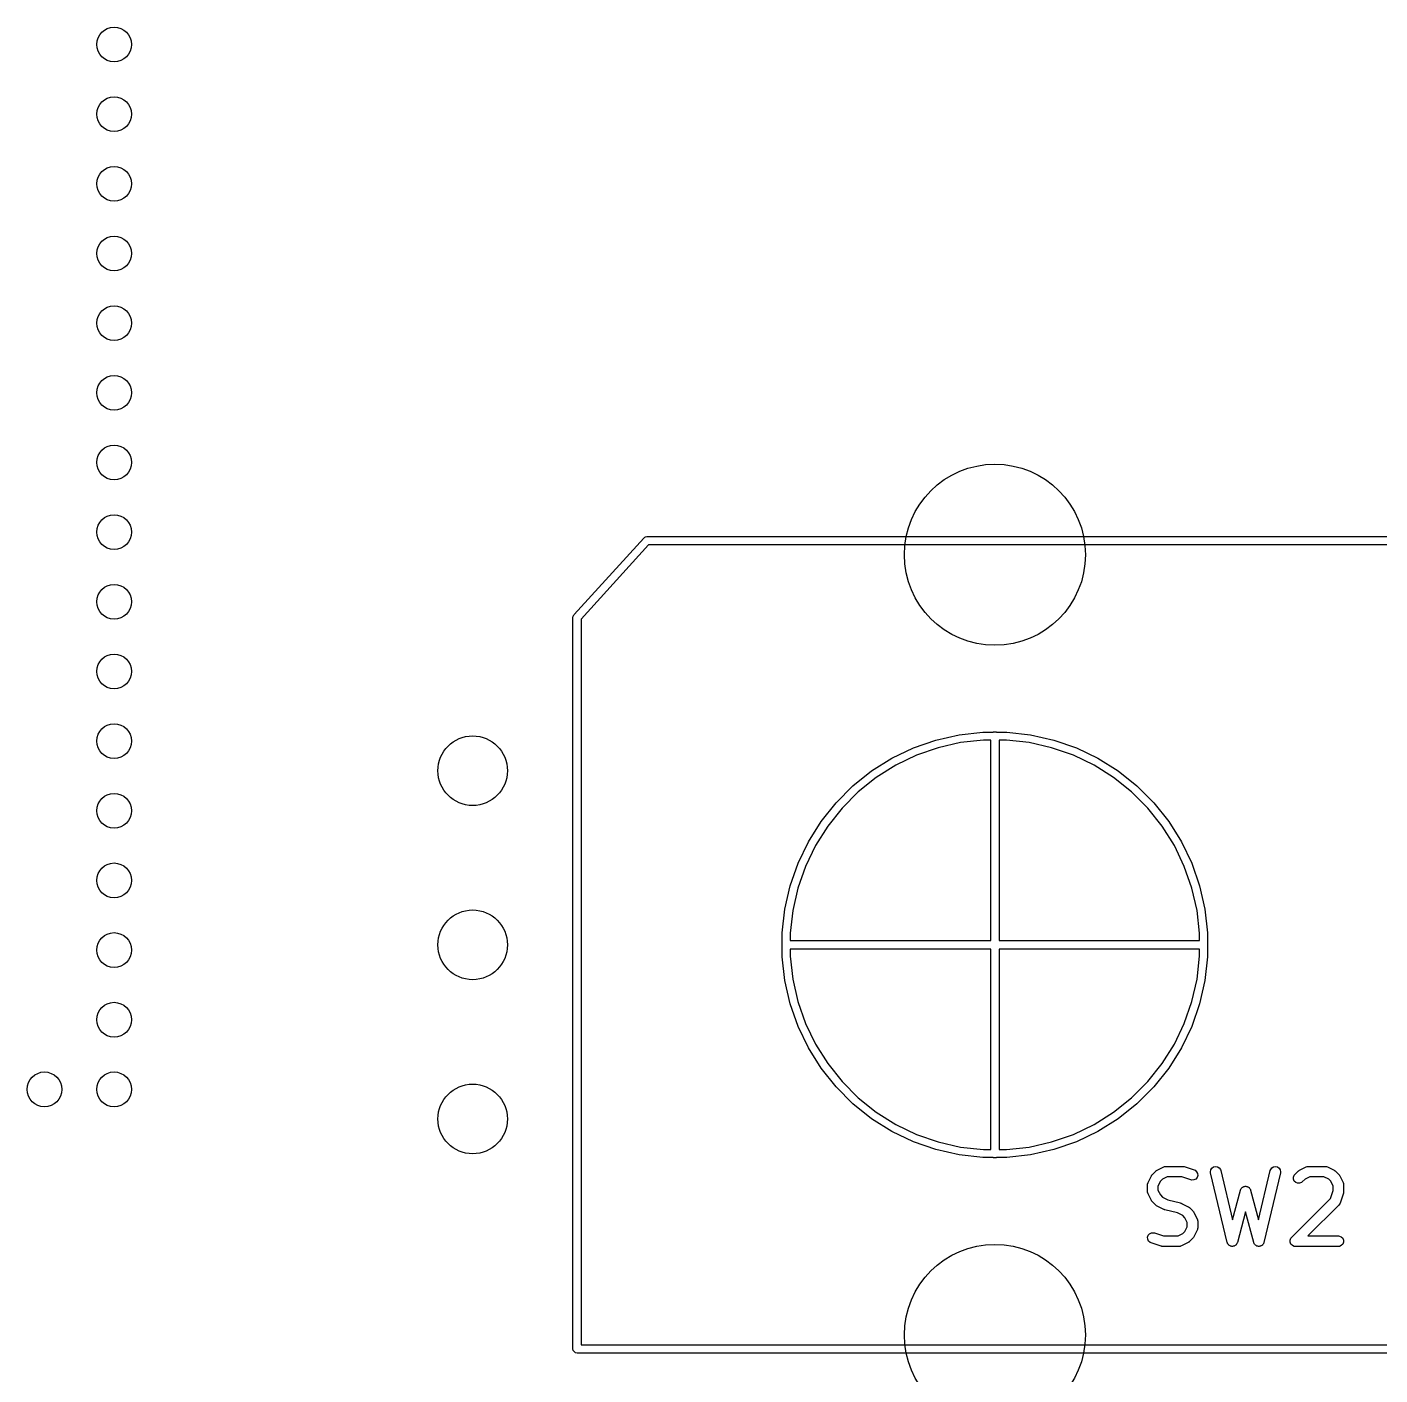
# Model space of a CAD drawing. Extents: x 0.58 to 7.69, y -5.21 to -0.56.
# Drawn here: x 5.073 to 5.838, y -1.582 to -0.82 of the extents above; entities that cross this region are included whole.
import ezdxf

# ---------------------------------------------------------------- set-up
doc = ezdxf.new("R2010")
doc.units = 0
doc.header["$MEASUREMENT"] = 0
doc.layers.add('BLACK', color=7, linetype='CONTINUOUS')

msp = doc.modelspace()

# ---------------------------------------------------------------- linework, layer by layer
at = {"layer": 'BLACK', "linetype": 'CONTINUOUS'}
for p, q in [((5.38211, -1.15195), (5.42148, -1.10865)), ((5.42148, -1.10865), (5.42222, -1.1081)), ((5.42222, -1.1081), (5.42228, -1.1081)), ((5.42228, -1.1081), (5.42232, -1.10805)), ((5.42232, -1.10805), (5.42323, -1.10787)), ((5.42323, -1.10787), (5.8563, -1.10787)), ((5.42427, -1.1126), (5.38622, -1.15446)), ((5.85394, -1.1126), (5.42427, -1.1126)), ((5.3815, -1.15354), (5.38164, -1.15282)), ((5.3815, -1.56693), (5.3815, -1.15354)), ((5.38164, -1.15274), (5.38166, -1.1527)), ((5.38164, -1.15282), (5.38164, -1.15274)), ((5.38166, -1.1527), (5.38168, -1.15264)), ((5.38168, -1.15264), (5.38173, -1.15258)), ((5.38173, -1.15258), (5.38211, -1.15195)), ((5.38622, -1.15446), (5.38622, -1.56457)), ((5.57398, -1.22728), (5.58673, -1.22282)), ((5.58673, -1.22282), (5.5999, -1.21981)), ((5.5999, -1.21981), (5.61332, -1.2183)), ((5.61358, -1.22283), (5.60066, -1.22429)), ((5.61332, -1.2183), (5.61917, -1.2183)), ((5.61772, -1.22283), (5.61358, -1.22283)), ((5.61772, -1.33622), (5.61772, -1.22283)), ((5.61917, -1.2183), (5.61917, -1.21829)), ((5.61917, -1.21829), (5.62098, -1.21829)), ((5.62098, -1.21829), (5.62099, -1.2183)), ((5.62099, -1.2183), (5.62683, -1.2183)), ((5.62658, -1.22283), (5.62244, -1.22283)), ((5.62244, -1.22283), (5.62244, -1.33622)), ((5.6395, -1.22429), (5.62658, -1.22283)), ((5.62683, -1.2183), (5.64026, -1.21981)), ((5.64026, -1.21981), (5.65343, -1.22282)), ((5.65343, -1.22282), (5.66618, -1.22728)), ((5.5618, -1.23314), (5.57398, -1.22728)), ((5.57571, -1.23148), (5.564, -1.23712)), ((5.58799, -1.22718), (5.57571, -1.23148)), ((5.60066, -1.22429), (5.58799, -1.22718)), ((5.65217, -1.22718), (5.6395, -1.22429)), ((5.66444, -1.23148), (5.65217, -1.22718)), ((5.67616, -1.23712), (5.66444, -1.23148)), ((5.66618, -1.22728), (5.67835, -1.23314)), ((5.55036, -1.24033), (5.5618, -1.23314)), ((5.564, -1.23712), (5.55299, -1.24403)), ((5.68716, -1.24403), (5.67616, -1.23712)), ((5.67835, -1.23314), (5.68979, -1.24033)), ((5.5398, -1.24875), (5.55036, -1.24033)), ((5.55299, -1.24403), (5.54283, -1.25214)), ((5.69733, -1.25214), (5.68716, -1.24403)), ((5.68979, -1.24033), (5.70036, -1.24875)), ((5.53025, -1.25831), (5.5398, -1.24875)), ((5.54283, -1.25214), (5.53364, -1.26133)), ((5.70652, -1.26133), (5.69733, -1.25214)), ((5.70036, -1.24875), (5.70991, -1.25831)), ((5.52183, -1.26887), (5.53025, -1.25831)), ((5.53364, -1.26133), (5.52553, -1.2715)), ((5.71463, -1.2715), (5.70652, -1.26133)), ((5.70991, -1.25831), (5.71833, -1.26887)), ((5.51464, -1.28031), (5.52183, -1.26887)), ((5.71833, -1.26887), (5.72552, -1.28031)), ((5.52553, -1.2715), (5.51861, -1.2825)), ((5.72154, -1.2825), (5.71463, -1.2715)), ((5.50878, -1.29248), (5.51464, -1.28031)), ((5.51861, -1.2825), (5.51297, -1.29422)), ((5.72718, -1.29422), (5.72154, -1.2825)), ((5.72552, -1.28031), (5.73138, -1.29248)), ((5.50431, -1.30523), (5.50878, -1.29248)), ((5.73138, -1.29248), (5.73584, -1.30523)), ((5.51297, -1.29422), (5.50868, -1.30649)), ((5.73148, -1.30649), (5.72718, -1.29422)), ((5.50131, -1.3184), (5.50431, -1.30523)), ((5.50868, -1.30649), (5.50579, -1.31916)), ((5.73437, -1.31916), (5.73148, -1.30649)), ((5.73584, -1.30523), (5.73885, -1.3184)), ((5.4998, -1.33183), (5.50131, -1.3184)), ((5.50579, -1.31916), (5.50433, -1.33208)), ((5.73583, -1.33208), (5.73437, -1.31916)), ((5.73885, -1.3184), (5.74036, -1.33183)), ((5.49979, -1.33768), (5.4998, -1.33767)), ((5.49979, -1.33949), (5.49979, -1.33768)), ((5.4998, -1.33208), (5.4998, -1.33183)), ((5.4998, -1.33767), (5.4998, -1.33208)), ((5.50433, -1.33208), (5.50433, -1.33622)), ((5.50433, -1.33622), (5.61772, -1.33622)), ((5.62244, -1.33622), (5.73583, -1.33622)), ((5.73583, -1.33622), (5.73583, -1.33208)), ((5.74036, -1.33183), (5.74036, -1.33767)), ((5.74036, -1.33767), (5.74037, -1.33768)), ((5.74037, -1.33768), (5.74037, -1.33949)), ((5.4998, -1.3395), (5.49979, -1.33949)), ((5.4998, -1.34534), (5.4998, -1.3395)), ((5.50131, -1.35876), (5.4998, -1.34534)), ((5.50433, -1.34094), (5.50433, -1.34508)), ((5.61772, -1.34094), (5.50433, -1.34094)), ((5.50433, -1.34508), (5.50579, -1.358)), ((5.61772, -1.45433), (5.61772, -1.34094)), ((5.62244, -1.34094), (5.62244, -1.45433)), ((5.73583, -1.34094), (5.62244, -1.34094)), ((5.73437, -1.358), (5.73583, -1.34508)), ((5.73583, -1.34508), (5.73583, -1.34094)), ((5.74036, -1.34534), (5.73885, -1.35876)), ((5.74037, -1.33949), (5.74036, -1.3395)), ((5.74036, -1.3395), (5.74036, -1.34534)), ((5.50431, -1.37193), (5.50131, -1.35876)), ((5.50579, -1.358), (5.50868, -1.37068)), ((5.73148, -1.37068), (5.73437, -1.358)), ((5.73885, -1.35876), (5.73584, -1.37193)), ((5.50878, -1.38469), (5.50431, -1.37193)), ((5.50868, -1.37068), (5.51297, -1.38295)), ((5.72718, -1.38295), (5.73148, -1.37068)), ((5.73584, -1.37193), (5.73138, -1.38469)), ((5.51297, -1.38295), (5.51861, -1.39466)), ((5.72154, -1.39466), (5.72718, -1.38295)), ((5.51464, -1.39686), (5.50878, -1.38469)), ((5.73138, -1.38469), (5.72552, -1.39686)), ((5.52183, -1.4083), (5.51464, -1.39686)), ((5.51861, -1.39466), (5.52553, -1.40567)), ((5.71463, -1.40567), (5.72154, -1.39466)), ((5.72552, -1.39686), (5.71833, -1.4083)), ((5.52553, -1.40567), (5.53364, -1.41583)), ((5.70652, -1.41583), (5.71463, -1.40567)), ((5.53025, -1.41886), (5.52183, -1.4083)), ((5.71833, -1.4083), (5.70991, -1.41886)), ((5.5398, -1.42841), (5.53025, -1.41886)), ((5.53364, -1.41583), (5.54283, -1.42503)), ((5.69733, -1.42503), (5.70652, -1.41583)), ((5.70991, -1.41886), (5.70036, -1.42841)), ((5.55036, -1.43684), (5.5398, -1.42841)), ((5.54283, -1.42503), (5.55299, -1.43313)), ((5.68716, -1.43313), (5.69733, -1.42503)), ((5.70036, -1.42841), (5.68979, -1.43684)), ((5.5618, -1.44402), (5.55036, -1.43684)), ((5.55299, -1.43313), (5.564, -1.44005)), ((5.67616, -1.44005), (5.68716, -1.43313)), ((5.68979, -1.43684), (5.67835, -1.44402)), ((5.57398, -1.44988), (5.5618, -1.44402)), ((5.564, -1.44005), (5.57571, -1.44569)), ((5.57571, -1.44569), (5.58799, -1.44998)), ((5.65217, -1.44998), (5.66444, -1.44569)), ((5.66444, -1.44569), (5.67616, -1.44005)), ((5.67835, -1.44402), (5.66618, -1.44988)), ((5.58673, -1.45435), (5.57398, -1.44988)), ((5.58799, -1.44998), (5.60066, -1.45288)), ((5.60066, -1.45288), (5.61358, -1.45433)), ((5.62658, -1.45433), (5.6395, -1.45288)), ((5.6395, -1.45288), (5.65217, -1.44998)), ((5.66618, -1.44988), (5.65343, -1.45435)), ((5.5999, -1.45735), (5.58673, -1.45435)), ((5.61332, -1.45887), (5.5999, -1.45735)), ((5.61917, -1.45887), (5.61332, -1.45887)), ((5.61358, -1.45433), (5.61772, -1.45433)), ((5.61917, -1.45888), (5.61917, -1.45887)), ((5.62098, -1.45888), (5.61917, -1.45888)), ((5.62099, -1.45887), (5.62098, -1.45888)), ((5.62683, -1.45887), (5.62099, -1.45887)), ((5.62244, -1.45433), (5.62658, -1.45433)), ((5.64026, -1.45735), (5.62683, -1.45887)), ((5.65343, -1.45435), (5.64026, -1.45735)), ((5.7088, -1.46875), (5.70886, -1.46866)), ((5.70886, -1.46866), (5.70892, -1.46861)), ((5.70892, -1.46861), (5.7091, -1.46839)), ((5.7091, -1.46839), (5.71098, -1.46651)), ((5.71098, -1.46651), (5.71121, -1.46633)), ((5.71121, -1.46633), (5.71126, -1.46627)), ((5.71126, -1.46627), (5.71135, -1.46621)), ((5.71135, -1.46621), (5.71143, -1.46614)), ((5.71143, -1.46614), (5.7115, -1.46611)), ((5.7115, -1.46611), (5.71175, -1.46596)), ((5.71175, -1.46596), (5.7155, -1.46408)), ((5.7155, -1.46408), (5.71604, -1.46388)), ((5.71604, -1.46388), (5.71614, -1.46387)), ((5.71614, -1.46387), (5.71624, -1.46383)), ((5.71624, -1.46383), (5.71682, -1.46377)), ((5.71682, -1.46377), (5.72619, -1.46377)), ((5.72619, -1.46377), (5.72648, -1.4638)), ((5.72648, -1.4638), (5.72656, -1.4638)), ((5.72656, -1.4638), (5.72666, -1.46382)), ((5.72666, -1.46382), (5.72677, -1.46383)), ((5.72677, -1.46383), (5.72684, -1.46386)), ((5.72684, -1.46386), (5.72712, -1.46392)), ((5.72712, -1.46392), (5.73275, -1.4658)), ((5.73275, -1.4658), (5.73328, -1.46603)), ((5.73328, -1.46603), (5.73415, -1.46679)), ((5.73415, -1.46679), (5.73466, -1.46782)), ((5.73466, -1.46782), (5.73474, -1.46897)), ((5.74199, -1.46684), (5.74217, -1.4657)), ((5.74207, -1.46741), (5.74199, -1.46684)), ((5.75144, -1.50678), (5.74207, -1.46741)), ((5.74217, -1.4657), (5.74277, -1.46472)), ((5.74277, -1.46472), (5.74371, -1.46404)), ((5.74371, -1.46404), (5.74483, -1.46377)), ((5.74483, -1.46377), (5.74597, -1.46396)), ((5.74597, -1.46396), (5.74695, -1.46456)), ((5.74695, -1.46456), (5.74762, -1.46549)), ((5.74762, -1.46549), (5.74781, -1.46604)), ((5.74781, -1.46604), (5.75447, -1.49403)), ((5.76915, -1.49403), (5.77581, -1.46604)), ((5.78156, -1.46741), (5.77218, -1.50678)), ((5.77581, -1.46604), (5.776, -1.46549)), ((5.776, -1.46549), (5.77668, -1.46456)), ((5.77668, -1.46456), (5.77766, -1.46396)), ((5.77766, -1.46396), (5.77879, -1.46377)), ((5.77879, -1.46377), (5.77992, -1.46404)), ((5.77992, -1.46404), (5.78085, -1.46472)), ((5.78085, -1.46472), (5.78145, -1.4657)), ((5.78145, -1.4657), (5.78163, -1.46684)), ((5.78163, -1.46684), (5.78156, -1.46741)), ((5.78935, -1.46883), (5.78972, -1.46839)), ((5.78972, -1.46839), (5.79159, -1.46651)), ((5.79159, -1.46651), (5.79182, -1.46633)), ((5.79182, -1.46633), (5.79187, -1.46627)), ((5.79187, -1.46627), (5.79196, -1.46621)), ((5.79196, -1.46621), (5.79204, -1.46614)), ((5.79204, -1.46614), (5.79211, -1.46611)), ((5.79211, -1.46611), (5.79236, -1.46596)), ((5.79236, -1.46596), (5.79611, -1.46408)), ((5.79611, -1.46408), (5.79665, -1.46388)), ((5.79665, -1.46388), (5.79676, -1.46387)), ((5.79676, -1.46387), (5.79686, -1.46383)), ((5.79686, -1.46383), (5.79743, -1.46377)), ((5.79743, -1.46377), (5.80681, -1.46377)), ((5.80681, -1.46377), (5.80738, -1.46383)), ((5.80738, -1.46383), (5.80748, -1.46387)), ((5.80748, -1.46387), (5.80759, -1.46388)), ((5.80759, -1.46388), (5.80813, -1.46408)), ((5.80813, -1.46408), (5.81188, -1.46596)), ((5.81188, -1.46596), (5.81212, -1.46611)), ((5.81212, -1.46611), (5.8122, -1.46614)), ((5.8122, -1.46614), (5.81228, -1.46621)), ((5.81228, -1.46621), (5.81237, -1.46627)), ((5.81237, -1.46627), (5.81242, -1.46633)), ((5.81242, -1.46633), (5.81264, -1.46651)), ((5.81264, -1.46651), (5.81452, -1.46839)), ((5.81452, -1.46839), (5.8147, -1.46861)), ((5.8147, -1.46861), (5.81476, -1.46866)), ((5.81476, -1.46866), (5.81482, -1.46875)), ((5.70636, -1.47422), (5.70642, -1.47365)), ((5.70636, -1.47797), (5.70636, -1.47422)), ((5.70642, -1.47365), (5.70646, -1.47355)), ((5.70646, -1.47355), (5.70647, -1.47344)), ((5.70647, -1.47344), (5.70668, -1.4729)), ((5.70668, -1.4729), (5.70855, -1.46915)), ((5.70855, -1.46915), (5.70871, -1.46891)), ((5.70871, -1.46891), (5.70874, -1.46883)), ((5.70874, -1.46883), (5.7088, -1.46875)), ((5.71362, -1.47222), (5.71227, -1.47492)), ((5.71227, -1.47492), (5.71227, -1.47728)), ((5.71482, -1.47103), (5.71362, -1.47222)), ((5.71751, -1.46968), (5.71482, -1.47103)), ((5.72571, -1.46968), (5.71751, -1.46968)), ((5.73088, -1.4714), (5.72571, -1.46968)), ((5.73145, -1.47153), (5.73088, -1.4714)), ((5.73259, -1.47145), (5.73145, -1.47153)), ((5.73363, -1.47093), (5.73259, -1.47145)), ((5.73438, -1.47006), (5.73363, -1.47093)), ((5.73474, -1.46897), (5.73438, -1.47006)), ((5.7594, -1.47636), (5.75959, -1.47602)), ((5.75959, -1.47602), (5.75975, -1.47591)), ((5.75975, -1.47591), (5.75986, -1.47576)), ((5.75986, -1.47576), (5.7602, -1.47556)), ((5.7602, -1.47556), (5.76051, -1.47532)), ((5.76051, -1.47532), (5.76069, -1.47527)), ((5.76069, -1.47527), (5.76086, -1.47518)), ((5.76086, -1.47518), (5.76125, -1.47513)), ((5.76125, -1.47513), (5.76162, -1.47503)), ((5.76162, -1.47503), (5.76181, -1.47505)), ((5.76181, -1.47505), (5.762, -1.47503)), ((5.762, -1.47503), (5.76238, -1.47513)), ((5.76238, -1.47513), (5.76276, -1.47518)), ((5.76276, -1.47518), (5.76293, -1.47527)), ((5.76293, -1.47527), (5.76311, -1.47532)), ((5.76311, -1.47532), (5.76342, -1.47556)), ((5.76342, -1.47556), (5.76376, -1.47576)), ((5.76376, -1.47576), (5.76388, -1.47591)), ((5.76388, -1.47591), (5.76403, -1.47602)), ((5.76403, -1.47602), (5.76422, -1.47636)), ((5.78891, -1.4699), (5.78935, -1.46883)), ((5.78891, -1.47105), (5.78891, -1.4699)), ((5.78935, -1.47212), (5.78891, -1.47105)), ((5.79017, -1.47293), (5.78935, -1.47212)), ((5.79123, -1.47337), (5.79017, -1.47293)), ((5.79238, -1.47337), (5.79123, -1.47337)), ((5.79345, -1.47293), (5.79238, -1.47337)), ((5.7939, -1.47256), (5.79345, -1.47293)), ((5.79543, -1.47103), (5.7939, -1.47256)), ((5.79813, -1.46968), (5.79543, -1.47103)), ((5.80611, -1.46968), (5.79813, -1.46968)), ((5.80881, -1.47103), (5.80611, -1.46968)), ((5.81, -1.47222), (5.80881, -1.47103)), ((5.81135, -1.47492), (5.81, -1.47222)), ((5.81135, -1.47749), (5.81135, -1.47492)), ((5.81482, -1.46875), (5.81488, -1.46883)), ((5.81488, -1.46883), (5.81491, -1.46891)), ((5.81491, -1.46891), (5.81507, -1.46915)), ((5.81507, -1.46915), (5.81695, -1.4729)), ((5.81695, -1.4729), (5.81715, -1.47344)), ((5.81715, -1.47344), (5.81716, -1.47355)), ((5.81716, -1.47355), (5.8172, -1.47365)), ((5.8172, -1.47365), (5.81726, -1.47422)), ((5.81726, -1.47422), (5.81726, -1.47797)), ((5.70642, -1.47855), (5.70636, -1.47797)), ((5.70646, -1.47865), (5.70642, -1.47855)), ((5.70647, -1.47875), (5.70646, -1.47865)), ((5.70668, -1.47929), (5.70647, -1.47875)), ((5.70855, -1.48304), (5.70668, -1.47929)), ((5.70871, -1.48329), (5.70855, -1.48304)), ((5.70874, -1.48336), (5.70871, -1.48329)), ((5.7088, -1.48344), (5.70874, -1.48336)), ((5.70886, -1.48353), (5.7088, -1.48344)), ((5.70892, -1.48358), (5.70886, -1.48353)), ((5.7091, -1.48381), (5.70892, -1.48358)), ((5.71098, -1.48569), (5.7091, -1.48381)), ((5.71227, -1.47728), (5.71362, -1.47997)), ((5.71362, -1.47997), (5.71482, -1.48117)), ((5.71482, -1.48117), (5.71785, -1.48269)), ((5.71785, -1.48269), (5.72503, -1.48448)), ((5.75447, -1.49403), (5.75896, -1.47721)), ((5.75896, -1.47721), (5.75901, -1.47708)), ((5.75901, -1.47708), (5.75902, -1.47702)), ((5.75902, -1.47702), (5.75906, -1.47695)), ((5.75906, -1.47695), (5.75916, -1.47667)), ((5.75916, -1.47667), (5.7594, -1.47636)), ((5.76422, -1.47636), (5.76446, -1.47667)), ((5.76446, -1.47667), (5.76457, -1.47695)), ((5.76457, -1.47695), (5.76461, -1.47702)), ((5.76461, -1.47702), (5.76461, -1.47708)), ((5.76461, -1.47708), (5.76466, -1.47721)), ((5.76466, -1.47721), (5.76915, -1.49403)), ((5.78784, -1.50401), (5.80985, -1.482)), ((5.80985, -1.482), (5.81135, -1.47749)), ((5.81711, -1.47891), (5.81523, -1.48453)), ((5.81717, -1.47862), (5.81711, -1.47891)), ((5.8172, -1.47855), (5.81717, -1.47862)), ((5.81721, -1.47845), (5.8172, -1.47855)), ((5.81723, -1.47834), (5.81721, -1.47845)), ((5.81726, -1.47797), (5.81723, -1.47827)), ((5.81723, -1.47827), (5.81723, -1.47834)), ((5.71121, -1.48587), (5.71098, -1.48569)), ((5.71126, -1.48593), (5.71121, -1.48587)), ((5.71135, -1.48599), (5.71126, -1.48593)), ((5.71143, -1.48605), (5.71135, -1.48599)), ((5.7115, -1.48608), (5.71143, -1.48605)), ((5.71175, -1.48624), (5.7115, -1.48608)), ((5.7155, -1.48811), (5.71175, -1.48624)), ((5.71554, -1.48813), (5.7155, -1.48811)), ((5.71556, -1.48814), (5.71554, -1.48813)), ((5.7158, -1.48823), (5.71556, -1.48814)), ((5.71604, -1.48832), (5.7158, -1.48823)), ((5.71606, -1.48832), (5.71604, -1.48832)), ((5.7161, -1.48834), (5.71606, -1.48832)), ((5.72329, -1.49013), (5.7161, -1.48834)), ((5.72632, -1.49165), (5.72329, -1.49013)), ((5.72503, -1.48448), (5.72507, -1.4845)), ((5.72507, -1.4845), (5.7251, -1.4845)), ((5.7251, -1.4845), (5.72534, -1.48459)), ((5.72534, -1.48459), (5.72558, -1.48468)), ((5.72558, -1.48468), (5.72559, -1.48469)), ((5.72559, -1.48469), (5.72564, -1.48471)), ((5.72564, -1.48471), (5.72939, -1.48658)), ((5.72751, -1.49285), (5.72632, -1.49165)), ((5.72939, -1.48658), (5.72963, -1.48674)), ((5.72963, -1.48674), (5.72971, -1.48677)), ((5.72971, -1.48677), (5.72979, -1.48683)), ((5.72979, -1.48683), (5.72988, -1.48689)), ((5.72988, -1.48689), (5.72993, -1.48695)), ((5.72993, -1.48695), (5.73015, -1.48713)), ((5.73015, -1.48713), (5.73203, -1.48901)), ((5.73203, -1.48901), (5.73221, -1.48924)), ((5.73221, -1.48924), (5.73227, -1.48929)), ((5.73227, -1.48929), (5.73233, -1.48938)), ((5.73233, -1.48938), (5.7324, -1.48946)), ((5.7324, -1.48946), (5.73242, -1.48953)), ((5.73242, -1.48953), (5.73258, -1.48978)), ((5.73258, -1.48978), (5.73446, -1.49353)), ((5.76181, -1.48943), (5.75717, -1.50686)), ((5.76646, -1.50686), (5.76181, -1.48943)), ((5.81452, -1.48569), (5.79706, -1.50314)), ((5.81488, -1.48524), (5.81452, -1.48569)), ((5.81493, -1.48514), (5.81488, -1.48524)), ((5.81499, -1.48506), (5.81493, -1.48514)), ((5.81523, -1.48453), (5.81499, -1.48506)), ((5.72886, -1.49554), (5.72751, -1.49285)), ((5.72751, -1.5006), (5.72886, -1.4979)), ((5.72886, -1.4979), (5.72886, -1.49554)), ((5.73446, -1.49353), (5.73466, -1.49407)), ((5.73466, -1.49407), (5.73467, -1.49417)), ((5.73467, -1.49927), (5.73466, -1.49938)), ((5.73467, -1.49417), (5.73471, -1.49427)), ((5.73471, -1.49917), (5.73467, -1.49927)), ((5.73471, -1.49427), (5.73477, -1.49485)), ((5.73477, -1.4986), (5.73471, -1.49917)), ((5.73477, -1.49485), (5.73477, -1.4986)), ((5.70639, -1.50385), (5.70675, -1.50276)), ((5.70647, -1.505), (5.70639, -1.50385)), ((5.70698, -1.50603), (5.70647, -1.505)), ((5.70675, -1.50276), (5.70751, -1.50189)), ((5.70786, -1.50679), (5.70698, -1.50603)), ((5.70751, -1.50189), (5.70854, -1.50137)), ((5.70838, -1.50702), (5.70786, -1.50679)), ((5.70854, -1.50137), (5.70969, -1.50129)), ((5.70969, -1.50129), (5.71025, -1.50142)), ((5.71025, -1.50142), (5.71542, -1.50314)), ((5.71542, -1.50314), (5.72362, -1.50314)), ((5.72362, -1.50314), (5.72632, -1.50179)), ((5.72939, -1.50686), (5.72564, -1.50874)), ((5.72632, -1.50179), (5.72751, -1.5006)), ((5.72963, -1.50671), (5.72939, -1.50686)), ((5.72971, -1.50668), (5.72963, -1.50671)), ((5.72979, -1.50661), (5.72971, -1.50668)), ((5.72988, -1.50655), (5.72979, -1.50661)), ((5.72993, -1.50649), (5.72988, -1.50655)), ((5.73015, -1.50631), (5.72993, -1.50649)), ((5.73203, -1.50443), (5.73015, -1.50631)), ((5.73221, -1.50421), (5.73203, -1.50443)), ((5.73227, -1.50416), (5.73221, -1.50421)), ((5.73233, -1.50407), (5.73227, -1.50416)), ((5.7324, -1.50399), (5.73233, -1.50407)), ((5.73242, -1.50391), (5.7324, -1.50399)), ((5.73258, -1.50367), (5.73242, -1.50391)), ((5.73446, -1.49992), (5.73258, -1.50367)), ((5.73466, -1.49938), (5.73446, -1.49992)), ((5.75151, -1.50698), (5.75144, -1.50678)), ((5.75717, -1.50686), (5.75709, -1.50705)), ((5.76653, -1.50705), (5.76646, -1.50686)), ((5.77218, -1.50678), (5.77211, -1.50698)), ((5.78704, -1.50552), (5.78748, -1.50445)), ((5.78704, -1.50667), (5.78704, -1.50552)), ((5.78748, -1.50774), (5.78704, -1.50667)), ((5.78748, -1.50445), (5.78784, -1.50401)), ((5.79706, -1.50314), (5.8143, -1.50314)), ((5.8143, -1.50314), (5.81488, -1.5032)), ((5.81488, -1.5032), (5.81594, -1.50364)), ((5.81594, -1.50364), (5.81676, -1.50445)), ((5.81676, -1.50445), (5.8172, -1.50552)), ((5.8172, -1.50667), (5.81676, -1.50774)), ((5.8172, -1.50552), (5.8172, -1.50667)), ((5.71401, -1.5089), (5.70838, -1.50702)), ((5.71429, -1.50896), (5.71401, -1.5089)), ((5.71437, -1.50899), (5.71429, -1.50896)), ((5.71447, -1.509), (5.71437, -1.50899)), ((5.71457, -1.50902), (5.71447, -1.509)), ((5.71465, -1.50902), (5.71457, -1.50902)), ((5.71494, -1.50905), (5.71465, -1.50902)), ((5.72432, -1.50905), (5.71494, -1.50905)), ((5.72489, -1.50899), (5.72432, -1.50905)), ((5.72499, -1.50895), (5.72489, -1.50899)), ((5.7251, -1.50894), (5.72499, -1.50895)), ((5.72564, -1.50874), (5.7251, -1.50894)), ((5.75152, -1.50705), (5.75151, -1.50698)), ((5.75155, -1.50711), (5.75152, -1.50705)), ((5.75163, -1.50733), (5.75155, -1.50711)), ((5.75188, -1.50767), (5.75163, -1.50733)), ((5.75209, -1.50804), (5.75188, -1.50767)), ((5.75221, -1.50814), (5.75209, -1.50804)), ((5.7523, -1.50826), (5.75221, -1.50814)), ((5.75267, -1.50848), (5.7523, -1.50826)), ((5.75301, -1.50875), (5.75267, -1.50848)), ((5.75316, -1.50878), (5.75301, -1.50875)), ((5.75328, -1.50886), (5.75316, -1.50878)), ((5.75371, -1.50893), (5.75328, -1.50886)), ((5.75412, -1.50904), (5.75371, -1.50893)), ((5.75427, -1.50902), (5.75412, -1.50904)), ((5.75442, -1.50905), (5.75427, -1.50902)), ((5.75484, -1.50895), (5.75442, -1.50905)), ((5.75526, -1.50889), (5.75484, -1.50895)), ((5.7554, -1.50881), (5.75526, -1.50889)), ((5.75554, -1.50878), (5.7554, -1.50881)), ((5.75589, -1.50853), (5.75554, -1.50878)), ((5.75626, -1.50831), (5.75589, -1.50853)), ((5.75635, -1.50819), (5.75626, -1.50831)), ((5.75648, -1.5081), (5.75635, -1.50819)), ((5.7567, -1.50774), (5.75648, -1.5081)), ((5.75696, -1.5074), (5.7567, -1.50774)), ((5.75704, -1.50719), (5.75696, -1.5074)), ((5.75708, -1.50712), (5.75704, -1.50719)), ((5.75709, -1.50705), (5.75708, -1.50712)), ((5.76654, -1.50712), (5.76653, -1.50705)), ((5.76658, -1.50719), (5.76654, -1.50712)), ((5.76666, -1.5074), (5.76658, -1.50719)), ((5.76692, -1.50774), (5.76666, -1.5074)), ((5.76715, -1.5081), (5.76692, -1.50774)), ((5.76727, -1.50819), (5.76715, -1.5081)), ((5.76736, -1.50831), (5.76727, -1.50819)), ((5.76773, -1.50853), (5.76736, -1.50831)), ((5.76808, -1.50878), (5.76773, -1.50853)), ((5.76823, -1.50881), (5.76808, -1.50878)), ((5.76836, -1.50889), (5.76823, -1.50881)), ((5.76878, -1.50895), (5.76836, -1.50889)), ((5.7692, -1.50905), (5.76878, -1.50895)), ((5.76935, -1.50902), (5.7692, -1.50905)), ((5.7695, -1.50904), (5.76935, -1.50902)), ((5.76991, -1.50893), (5.7695, -1.50904)), ((5.77034, -1.50886), (5.76991, -1.50893)), ((5.77047, -1.50878), (5.77034, -1.50886)), ((5.77061, -1.50875), (5.77047, -1.50878)), ((5.77095, -1.50848), (5.77061, -1.50875)), ((5.77132, -1.50826), (5.77095, -1.50848)), ((5.77141, -1.50814), (5.77132, -1.50826)), ((5.77153, -1.50804), (5.77141, -1.50814)), ((5.77174, -1.50767), (5.77153, -1.50804)), ((5.77199, -1.50733), (5.77174, -1.50767)), ((5.77207, -1.50711), (5.77199, -1.50733)), ((5.7721, -1.50705), (5.77207, -1.50711)), ((5.77211, -1.50698), (5.7721, -1.50705)), ((5.78829, -1.50855), (5.78748, -1.50774)), ((5.78936, -1.50899), (5.78829, -1.50855)), ((5.78993, -1.50905), (5.78936, -1.50899)), ((5.8143, -1.50905), (5.78993, -1.50905)), ((5.81488, -1.50899), (5.8143, -1.50905)), ((5.81594, -1.50855), (5.81488, -1.50899)), ((5.81676, -1.50774), (5.81594, -1.50855)), ((5.38168, -1.56783), (5.3815, -1.56693)), ((5.38295, -1.56911), (5.38168, -1.56783)), ((5.38622, -1.56457), (5.85394, -1.56457)), ((5.38386, -1.56929), (5.38295, -1.56911)), ((5.8563, -1.56929), (5.38386, -1.56929))]:
    msp.add_line(p, q, dxfattribs=at)
at = {"layer": 'BLACK'}
for centre, radius in [((5.12205, -0.82972), 0.00984), ((5.12205, -0.86909), 0.00984), ((5.12205, -0.90846), 0.00984), ((5.12205, -0.94783), 0.00984), ((5.12205, -0.9872), 0.00984), ((5.12205, -1.02657), 0.00984), ((5.12205, -1.06594), 0.00984), ((5.62008, -1.11811), 0.05118), ((5.12205, -1.10531), 0.00984), ((5.12205, -1.14469), 0.00984), ((5.12205, -1.18406), 0.00984), ((5.12205, -1.22343), 0.00984), ((5.3248, -1.24016), 0.01969), ((5.12205, -1.2628), 0.00984), ((5.12205, -1.30217), 0.00984), ((5.3248, -1.33858), 0.01969), ((5.12205, -1.34154), 0.00984), ((5.12205, -1.38091), 0.00984), ((5.08268, -1.42028), 0.00984), ((5.12205, -1.42028), 0.00984), ((5.3248, -1.43701), 0.01969), ((5.62008, -1.55906), 0.05118)]:
    msp.add_circle(centre, radius, dxfattribs=at)

doc.saveas('drawing.dxf')
